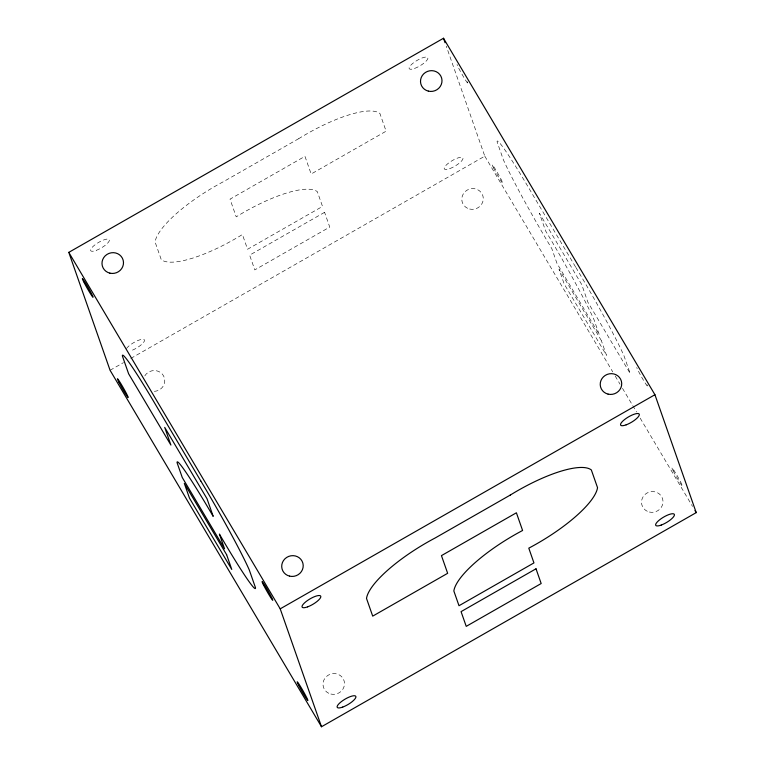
<?xml version="1.0" encoding="UTF-8"?>
<svg xmlns="http://www.w3.org/2000/svg" width="765" height="765" viewBox="0 0 765 765"><rect width="100%" height="100%" fill="white"/><g stroke="black" fill="none" stroke-linecap="round" stroke-linejoin="round"><path stroke-width="0.57" stroke-dasharray="3.83 2.87" d="M110.074 370.279L123.528 362.591M130.777 358.45L484.79 156.156L446.253 46.11M484.79 156.156L612.746 371.886M615.184 375.998L620.052 384.212M622.49 388.324L636.509 411.953M640.162 418.111L692.564 506.459M144.767 375.921A10.806 10.347 -19.3 0 1 163.404 375.605A10.806 10.347 -19.3 0 1 153.928 391.355M126.445 348.544A10.806 3.07 -30.7 0 1 138.867 340.148A10.806 3.07 -30.7 0 1 143.705 342.223A10.806 3.07 -30.7 0 1 131.284 350.609M647.267 386.019A10.806 0.593 60.3 0 1 641.099 376.141A10.806 0.593 60.3 0 1 636.796 367.458M647.008 384.671A10.806 0.593 60.3 0 1 647.458 385.732M467.549 83.022A10.806 0.593 60.3 0 1 461.381 73.144A10.806 0.593 60.3 0 1 457.078 64.461M467.291 81.673A10.806 0.593 60.3 0 1 467.74 82.744M298.771 138.637L223.829 181.468A78.346 22.233 -30.7 0 0 155.075 241.979L161.272 259.66A78.346 22.233 -30.7 0 0 242.409 234.52L247.573 249.256L322.514 206.435L317.351 191.699A78.346 22.233 -30.7 0 0 236.213 216.839L230.026 199.149L304.967 156.328L311.154 174.009L386.105 131.188L379.909 113.497A78.346 22.233 -30.7 0 0 298.771 138.637M324.58 212.335L249.639 255.156L254.793 269.892L329.744 227.071L324.58 212.335M575.519 266.87L533.234 195.572A78.346 4.284 60.3 0 0 497.135 141.965L503.332 159.656A78.346 4.284 60.3 0 0 551.814 248.635L556.977 263.37L599.263 334.668L594.099 319.923A78.346 4.284 60.3 0 0 545.617 230.944L539.421 213.263L581.716 284.551L587.903 302.242L630.188 373.53L624.001 355.849A78.346 4.284 60.3 0 0 575.519 266.87M601.328 340.559L559.033 269.27L564.197 284.006L606.482 355.295L601.328 340.559M469.653 209.036A10.806 10.347 -19.3 0 0 482.954 196.089A10.806 10.347 -19.3 0 0 465.015 191.728A10.806 10.347 -19.3 0 0 469.653 209.036M649.37 512.034A10.806 10.347 -19.3 0 0 662.672 499.086A10.806 10.347 -19.3 0 0 644.732 494.726A10.806 10.347 -19.3 0 0 649.37 512.034M330.863 694.046A10.806 10.347 -19.3 0 0 344.164 681.089A10.806 10.347 -19.3 0 0 326.215 676.729A10.806 10.347 -19.3 0 0 330.863 694.046M414.697 68.381A10.806 3.07 -30.7 0 0 427.855 57.796A10.806 3.07 -30.7 0 0 412.909 63.275A10.806 3.07 -30.7 0 0 414.697 68.381M96.189 250.394A10.806 3.07 -30.7 0 0 109.347 239.808A10.806 3.07 -30.7 0 0 94.401 245.288A10.806 3.07 -30.7 0 0 96.189 250.394M449.801 168.606A10.806 3.07 -30.7 0 0 462.959 158.02A10.806 3.07 -30.7 0 0 448.013 163.5A10.806 3.07 -30.7 0 0 449.801 168.606M493.482 167.803A10.806 0.593 60.3 0 0 502.643 183.237A10.806 0.593 60.3 0 0 496.514 171.102A10.806 0.593 60.3 0 0 493.482 167.803M673.2 470.8A10.806 0.593 60.3 0 0 682.361 486.234A10.806 0.593 60.3 0 0 676.231 474.099A10.806 0.593 60.3 0 0 673.2 470.8"/><path stroke-width="1.15" d="M68.783 252.374L443.499 38.25L654.926 394.721L696.217 512.627L321.501 726.75L110.074 370.279L68.783 252.374L280.21 608.844L321.501 726.75M280.21 608.844L654.926 394.721M695.002 510.571L696.217 512.627M443.499 38.25L445.067 42.744M510.207 495.108L435.256 537.929A78.346 22.233 -30.7 0 0 366.512 598.44L372.708 616.131L447.649 573.301L441.453 555.62L516.394 512.789L522.591 530.48A78.346 22.233 -30.7 0 0 453.846 590.991L459 605.727L533.941 562.906L528.787 548.161A78.346 22.233 -30.7 0 0 597.532 487.649L591.345 469.968A78.346 22.233 -30.7 0 0 510.207 495.108M536.007 568.797L461.066 611.627L466.229 626.363L541.171 583.532L536.007 568.797M200.803 480.994L158.518 409.705A78.346 4.284 60.3 0 0 122.419 356.098L128.616 373.779L170.901 445.077L164.705 427.386L206.999 498.684L213.186 516.365A78.346 4.284 60.3 0 0 177.097 462.758L182.261 477.494L224.547 548.792L219.383 534.056A78.346 4.284 60.3 0 0 255.472 587.663L249.285 569.973A78.346 4.284 60.3 0 0 200.803 480.994M226.612 554.682L184.317 483.394L189.481 498.13L231.766 569.428L226.612 554.682M289.572 576.131A10.806 10.347 -19.3 0 0 302.873 563.183A10.806 10.347 -19.3 0 0 284.924 558.823A10.806 10.347 -19.3 0 0 289.572 576.131M109.854 273.143A10.806 10.347 -19.3 0 0 123.155 260.186A10.806 10.347 -19.3 0 0 105.216 255.826A10.806 10.347 -19.3 0 0 109.854 273.143M428.362 91.131A10.806 10.347 -19.3 0 0 441.663 78.183A10.806 10.347 -19.3 0 0 423.724 73.823A10.806 10.347 -19.3 0 0 428.362 91.131M608.079 394.128A10.806 10.347 -19.3 0 0 621.381 381.18A10.806 10.347 -19.3 0 0 603.442 376.82A10.806 10.347 -19.3 0 0 608.079 394.128M307.626 606.855A10.806 3.07 -30.7 0 0 320.784 596.27A10.806 3.07 -30.7 0 0 305.837 601.749A10.806 3.07 -30.7 0 0 307.626 606.855M626.133 424.852A10.806 3.07 -30.7 0 0 639.291 414.267A10.806 3.07 -30.7 0 0 624.345 419.746A10.806 3.07 -30.7 0 0 626.133 424.852M342.72 707.08A10.806 3.07 -30.7 0 0 355.878 696.494A10.806 3.07 -30.7 0 0 340.932 701.974A10.806 3.07 -30.7 0 0 342.72 707.08M661.228 525.067A10.806 3.07 -30.7 0 0 674.386 514.491A10.806 3.07 -30.7 0 0 659.44 519.961A10.806 3.07 -30.7 0 0 661.228 525.067M83.672 281.711A10.806 0.593 60.3 0 0 92.833 297.145A10.806 0.593 60.3 0 0 86.703 285.01A10.806 0.593 60.3 0 0 83.672 281.711M263.389 584.709A10.806 0.593 60.3 0 0 272.55 600.143A10.806 0.593 60.3 0 0 266.421 588.008A10.806 0.593 60.3 0 0 263.389 584.709M118.766 381.936A10.806 0.593 60.3 0 0 127.927 397.37A10.806 0.593 60.3 0 0 121.798 385.225A10.806 0.593 60.3 0 0 118.766 381.936M298.484 684.924A10.806 0.593 60.3 0 0 307.645 700.367A10.806 0.593 60.3 0 0 301.515 688.223A10.806 0.593 60.3 0 0 298.484 684.924"/></g></svg>
